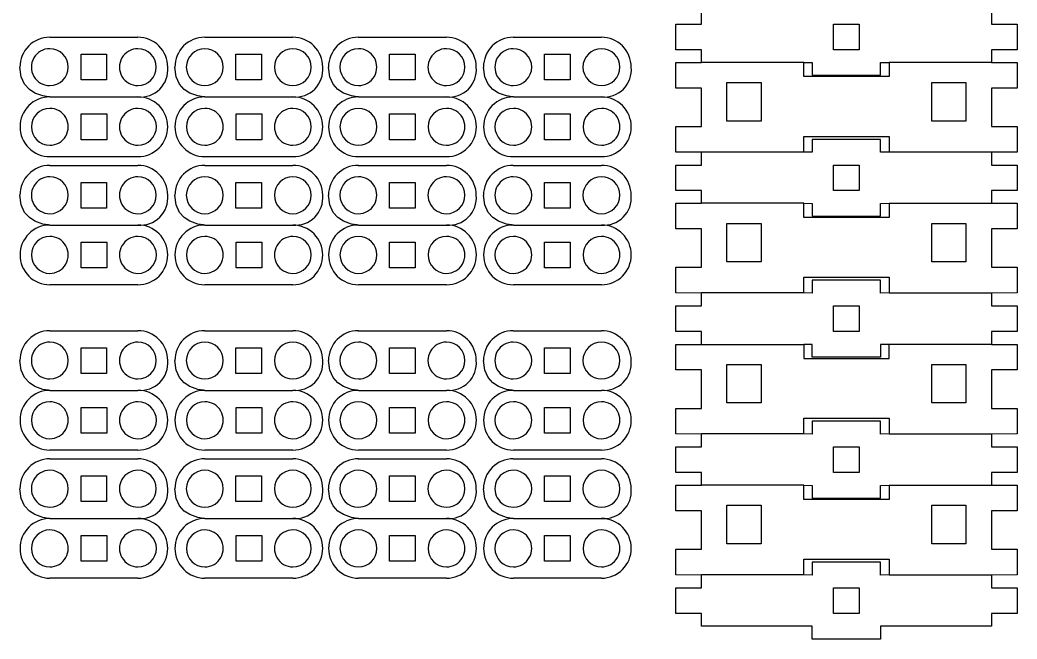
# Model space of a CAD drawing. Header units: millimetres. Extents: x -2305 to 1184, y -190 to 1638.
# Drawn here: x -1850.1 to -1674.9, y -165.6 to -56.9 of the extents above; entities that cross this region are included whole.
import ezdxf

# ---------------------------------------------------------------- set-up
doc = ezdxf.new("R2010")
doc.units = ezdxf.units.MM

msp = doc.modelspace()

# ---------------------------------------------------------------- linework, layer by layer
at = {"color": 7, "linetype": 'Continuous'}
for p, q in [((-1730.41, -57.65), (-1730.41, -55.4)), ((-1679.44, -55.4), (-1679.44, -57.65)), ((-1734.91, -62.15), (-1734.91, -57.65)), ((-1734.91, -57.65), (-1730.41, -57.65)), ((-1707.18, -57.65), (-1702.68, -57.65)), ((-1707.18, -62.15), (-1707.18, -57.65)), ((-1702.68, -57.65), (-1702.68, -62.15)), ((-1679.44, -57.65), (-1674.94, -57.65)), ((-1674.94, -57.65), (-1674.94, -62.15)), ((-1844.89, -59.96), (-1829.41, -59.96)), ((-1817.66, -59.96), (-1802.19, -59.96)), ((-1790.68, -59.96), (-1775.2, -59.96)), ((-1763.45, -59.96), (-1747.97, -59.96)), ((-1839.4, -62.96), (-1834.9, -62.96)), ((-1839.4, -67.46), (-1839.4, -62.96)), ((-1834.9, -62.96), (-1834.9, -67.46)), ((-1812.18, -62.96), (-1807.67, -62.96)), ((-1812.18, -67.46), (-1812.18, -62.96)), ((-1807.67, -62.96), (-1807.67, -67.46)), ((-1785.19, -62.96), (-1780.68, -62.96)), ((-1785.19, -67.46), (-1785.19, -62.96)), ((-1780.68, -62.96), (-1780.68, -67.46)), ((-1757.96, -62.96), (-1753.46, -62.96)), ((-1757.96, -67.46), (-1757.96, -62.96)), ((-1753.46, -62.96), (-1753.46, -67.46)), ((-1730.41, -62.15), (-1734.91, -62.15)), ((-1730.41, -64.39), (-1730.41, -62.15)), ((-1702.68, -62.15), (-1707.18, -62.15)), ((-1674.94, -62.15), (-1679.44, -62.15)), ((-1679.44, -62.15), (-1679.44, -64.39)), ((-1734.91, -68.88), (-1734.91, -64.39)), ((-1734.91, -64.39), (-1730.41, -64.39)), ((-1712.42, -64.39), (-1730.41, -64.39)), ((-1712.42, -66.87), (-1712.42, -64.39)), ((-1712.42, -64.39), (-1710.92, -64.4)), ((-1710.92, -64.4), (-1710.92, -66.65)), ((-1698.93, -64.4), (-1697.43, -64.39)), ((-1698.93, -66.65), (-1698.93, -64.4)), ((-1697.43, -64.39), (-1697.43, -66.87)), ((-1679.44, -64.39), (-1697.43, -64.39)), ((-1679.44, -64.39), (-1674.94, -64.39)), ((-1674.94, -64.39), (-1674.94, -68.88)), ((-1834.9, -67.46), (-1839.4, -67.46)), ((-1807.67, -67.46), (-1812.18, -67.46)), ((-1780.68, -67.46), (-1785.19, -67.46)), ((-1753.46, -67.46), (-1757.96, -67.46)), ((-1725.92, -67.89), (-1719.92, -67.89)), ((-1725.92, -74.68), (-1725.92, -67.89)), ((-1719.92, -67.89), (-1719.92, -74.68)), ((-1697.43, -66.87), (-1712.42, -66.87)), ((-1710.92, -66.65), (-1698.93, -66.65)), ((-1689.93, -67.89), (-1683.93, -67.89)), ((-1689.93, -74.68), (-1689.93, -67.89)), ((-1683.93, -67.89), (-1683.93, -74.68)), ((-1730.41, -68.88), (-1734.91, -68.88)), ((-1730.41, -75.62), (-1730.41, -68.88)), ((-1674.94, -68.88), (-1679.44, -68.88)), ((-1679.44, -68.88), (-1679.44, -75.62)), ((-1844.88, -70.45), (-1829.4, -70.45)), ((-1817.65, -70.45), (-1802.18, -70.45)), ((-1790.66, -70.45), (-1775.19, -70.45)), ((-1763.44, -70.45), (-1747.96, -70.45)), ((-1839.39, -73.44), (-1834.88, -73.44)), ((-1839.39, -77.95), (-1839.39, -73.44)), ((-1834.88, -73.44), (-1834.88, -77.95)), ((-1812.17, -73.44), (-1807.66, -73.44)), ((-1812.17, -77.95), (-1812.17, -73.44)), ((-1807.66, -73.44), (-1807.66, -77.95)), ((-1785.18, -73.44), (-1780.67, -73.44)), ((-1785.18, -77.95), (-1785.18, -73.44)), ((-1780.67, -73.44), (-1780.67, -77.95)), ((-1757.95, -73.44), (-1753.45, -73.44)), ((-1757.95, -77.95), (-1757.95, -73.44)), ((-1753.45, -73.44), (-1753.45, -77.95)), ((-1719.92, -74.68), (-1725.92, -74.68)), ((-1683.93, -74.68), (-1689.93, -74.68)), ((-1734.91, -80.12), (-1734.91, -75.62)), ((-1734.91, -75.62), (-1730.41, -75.62)), ((-1679.44, -75.62), (-1674.94, -75.62)), ((-1674.94, -75.62), (-1674.94, -80.12)), ((-1834.88, -77.95), (-1839.39, -77.95)), ((-1807.66, -77.95), (-1812.17, -77.95)), ((-1780.67, -77.95), (-1785.18, -77.95)), ((-1753.45, -77.95), (-1757.95, -77.95)), ((-1712.42, -80.12), (-1712.42, -77.37)), ((-1712.42, -77.37), (-1697.43, -77.37)), ((-1698.93, -77.9), (-1710.92, -77.9)), ((-1710.92, -77.9), (-1710.92, -80.15)), ((-1698.93, -80.15), (-1698.93, -77.9)), ((-1697.43, -77.37), (-1697.43, -80.12)), ((-1730.41, -80.15), (-1734.91, -80.12)), ((-1712.42, -80.12), (-1730.41, -80.12)), ((-1730.41, -82.4), (-1730.41, -80.15)), ((-1710.92, -80.15), (-1712.42, -80.12)), ((-1697.43, -80.12), (-1698.93, -80.15)), ((-1679.44, -80.15), (-1697.43, -80.15)), ((-1674.94, -80.12), (-1679.44, -80.15)), ((-1679.44, -80.15), (-1679.44, -82.4)), ((-1829.4, -80.94), (-1844.88, -80.94)), ((-1802.17, -80.94), (-1817.65, -80.94)), ((-1775.19, -80.94), (-1790.66, -80.94)), ((-1747.96, -80.94), (-1763.44, -80.94)), ((-1844.89, -82.46), (-1829.41, -82.46)), ((-1817.66, -82.46), (-1802.19, -82.46)), ((-1790.68, -82.46), (-1775.2, -82.46)), ((-1763.45, -82.46), (-1747.97, -82.46)), ((-1734.91, -86.9), (-1734.91, -82.4)), ((-1734.91, -82.4), (-1730.41, -82.4)), ((-1707.18, -82.4), (-1702.68, -82.4)), ((-1707.18, -86.9), (-1707.18, -82.4)), ((-1702.68, -82.4), (-1702.68, -86.9)), ((-1679.44, -82.4), (-1674.94, -82.4)), ((-1674.94, -82.4), (-1674.94, -86.9)), ((-1839.4, -85.46), (-1834.9, -85.46)), ((-1839.4, -89.96), (-1839.4, -85.46)), ((-1834.9, -85.46), (-1834.9, -89.96)), ((-1812.18, -85.46), (-1807.67, -85.46)), ((-1812.18, -89.96), (-1812.18, -85.46)), ((-1807.67, -85.46), (-1807.67, -89.96)), ((-1785.19, -85.46), (-1780.68, -85.46)), ((-1785.19, -89.96), (-1785.19, -85.46)), ((-1780.68, -85.46), (-1780.68, -89.96)), ((-1757.96, -85.46), (-1753.46, -85.46)), ((-1757.96, -89.96), (-1757.96, -85.46)), ((-1753.46, -85.46), (-1753.46, -89.96)), ((-1730.41, -86.9), (-1734.91, -86.9)), ((-1730.41, -89.12), (-1730.41, -86.9)), ((-1702.68, -86.9), (-1707.18, -86.9)), ((-1674.94, -86.9), (-1679.44, -86.9)), ((-1679.44, -86.9), (-1679.44, -89.12)), ((-1734.91, -93.62), (-1734.91, -89.12)), ((-1734.91, -89.12), (-1730.41, -89.12)), ((-1712.42, -89.12), (-1730.41, -89.12)), ((-1712.42, -91.61), (-1712.42, -89.12)), ((-1712.42, -89.12), (-1710.92, -89.15)), ((-1710.92, -89.15), (-1710.92, -91.39)), ((-1698.93, -89.15), (-1697.43, -89.12)), ((-1698.93, -91.39), (-1698.93, -89.15)), ((-1697.43, -89.12), (-1697.43, -91.61)), ((-1697.43, -89.12), (-1679.44, -89.12)), ((-1679.44, -89.12), (-1674.94, -89.12)), ((-1674.94, -89.12), (-1674.94, -93.62)), ((-1834.9, -89.96), (-1839.4, -89.96)), ((-1807.67, -89.96), (-1812.18, -89.96)), ((-1780.68, -89.96), (-1785.19, -89.96)), ((-1753.46, -89.96), (-1757.96, -89.96)), ((-1725.92, -92.64), (-1719.92, -92.64)), ((-1725.92, -99.42), (-1725.92, -92.64)), ((-1719.92, -92.64), (-1719.92, -99.42)), ((-1697.43, -91.61), (-1712.42, -91.61)), ((-1710.92, -91.39), (-1698.93, -91.39)), ((-1689.93, -92.64), (-1683.93, -92.64)), ((-1689.93, -99.42), (-1689.93, -92.64)), ((-1683.93, -92.64), (-1683.93, -99.42)), ((-1844.88, -92.95), (-1829.4, -92.95)), ((-1817.65, -92.95), (-1802.18, -92.95)), ((-1790.66, -92.95), (-1775.19, -92.95)), ((-1763.44, -92.95), (-1747.96, -92.95)), ((-1730.41, -93.62), (-1734.91, -93.62)), ((-1730.41, -100.36), (-1730.41, -93.62)), ((-1674.94, -93.62), (-1679.44, -93.62)), ((-1679.44, -93.62), (-1679.44, -100.36)), ((-1839.39, -95.94), (-1834.88, -95.94)), ((-1839.39, -100.45), (-1839.39, -95.94)), ((-1834.88, -95.94), (-1834.88, -100.45)), ((-1812.17, -95.94), (-1807.66, -95.94)), ((-1812.17, -100.45), (-1812.17, -95.94)), ((-1807.66, -95.94), (-1807.66, -100.45)), ((-1785.18, -95.94), (-1780.67, -95.94)), ((-1785.18, -100.45), (-1785.18, -95.94)), ((-1780.67, -95.94), (-1780.67, -100.45)), ((-1757.95, -95.94), (-1753.45, -95.94)), ((-1757.95, -100.45), (-1757.95, -95.94)), ((-1753.45, -95.94), (-1753.45, -100.45)), ((-1719.92, -99.42), (-1725.92, -99.42)), ((-1683.93, -99.42), (-1689.93, -99.42)), ((-1834.88, -100.45), (-1839.39, -100.45)), ((-1807.66, -100.45), (-1812.17, -100.45)), ((-1780.67, -100.45), (-1785.18, -100.45)), ((-1753.45, -100.45), (-1757.95, -100.45)), ((-1734.91, -104.86), (-1734.91, -100.36)), ((-1734.91, -100.36), (-1730.41, -100.36)), ((-1679.44, -100.36), (-1674.94, -100.36)), ((-1674.94, -100.36), (-1674.94, -104.86)), ((-1712.42, -104.86), (-1712.42, -102.11)), ((-1712.42, -102.11), (-1697.43, -102.11)), ((-1698.93, -102.64), (-1710.92, -102.64)), ((-1710.92, -102.64), (-1710.92, -104.89)), ((-1698.93, -104.89), (-1698.93, -102.64)), ((-1697.43, -102.11), (-1697.43, -104.86)), ((-1829.4, -103.43), (-1844.88, -103.43)), ((-1802.17, -103.43), (-1817.65, -103.43)), ((-1775.19, -103.43), (-1790.66, -103.43)), ((-1747.96, -103.43), (-1763.44, -103.43)), ((-1730.41, -104.89), (-1734.91, -104.86)), ((-1712.42, -104.86), (-1730.41, -104.86)), ((-1730.41, -107.14), (-1730.41, -104.89)), ((-1710.92, -104.89), (-1712.42, -104.86)), ((-1697.43, -104.86), (-1698.93, -104.89)), ((-1679.44, -104.89), (-1697.43, -104.89)), ((-1674.94, -104.86), (-1679.44, -104.89)), ((-1679.44, -104.89), (-1679.44, -107.14)), ((-1734.91, -111.64), (-1734.91, -107.14)), ((-1734.91, -107.14), (-1730.41, -107.14)), ((-1707.18, -107.14), (-1702.68, -107.14)), ((-1707.18, -111.64), (-1707.18, -107.14)), ((-1702.68, -107.14), (-1702.68, -111.64)), ((-1679.44, -107.14), (-1674.94, -107.14)), ((-1674.94, -107.14), (-1674.94, -111.64)), ((-1844.89, -111.49), (-1829.41, -111.49)), ((-1817.66, -111.49), (-1802.19, -111.49)), ((-1790.68, -111.49), (-1775.2, -111.49)), ((-1763.45, -111.49), (-1747.97, -111.49)), ((-1730.41, -111.64), (-1734.91, -111.64)), ((-1730.41, -113.89), (-1730.41, -111.64)), ((-1702.68, -111.64), (-1707.18, -111.64)), ((-1674.94, -111.64), (-1679.44, -111.64)), ((-1679.44, -111.64), (-1679.44, -113.89)), ((-1839.4, -114.49), (-1834.9, -114.49)), ((-1839.4, -118.99), (-1839.4, -114.49)), ((-1834.9, -114.49), (-1834.9, -118.99)), ((-1812.18, -114.49), (-1807.67, -114.49)), ((-1812.18, -118.99), (-1812.18, -114.49)), ((-1807.67, -114.49), (-1807.67, -118.99)), ((-1785.19, -114.49), (-1780.68, -114.49)), ((-1785.19, -118.99), (-1785.19, -114.49)), ((-1780.68, -114.49), (-1780.68, -118.99)), ((-1757.96, -114.49), (-1753.46, -114.49)), ((-1757.96, -118.99), (-1757.96, -114.49)), ((-1753.46, -114.49), (-1753.46, -118.99)), ((-1734.91, -118.39), (-1734.91, -113.89)), ((-1734.91, -113.89), (-1730.41, -113.89)), ((-1730.41, -113.89), (-1712.42, -113.89)), ((-1710.92, -113.89), (-1712.42, -113.89)), ((-1712.42, -113.89), (-1712.42, -116.38)), ((-1710.92, -116.14), (-1710.92, -113.89)), ((-1698.93, -113.89), (-1698.93, -116.14)), ((-1697.43, -113.89), (-1698.93, -113.89)), ((-1697.43, -116.38), (-1697.43, -113.89)), ((-1679.44, -113.89), (-1697.43, -113.89)), ((-1679.44, -113.89), (-1674.94, -113.89)), ((-1674.94, -113.89), (-1674.94, -118.39)), ((-1712.42, -116.38), (-1697.43, -116.38)), ((-1698.93, -116.14), (-1710.92, -116.14)), ((-1834.9, -118.99), (-1839.4, -118.99)), ((-1807.67, -118.99), (-1812.18, -118.99)), ((-1780.68, -118.99), (-1785.19, -118.99)), ((-1753.46, -118.99), (-1757.96, -118.99)), ((-1730.41, -118.39), (-1734.91, -118.39)), ((-1730.41, -125.13), (-1730.41, -118.39)), ((-1725.92, -117.4), (-1719.92, -117.4)), ((-1725.92, -124.18), (-1725.92, -117.4)), ((-1719.92, -117.4), (-1719.92, -124.18)), ((-1689.93, -117.4), (-1683.93, -117.4)), ((-1689.93, -124.18), (-1689.93, -117.4)), ((-1683.93, -117.4), (-1683.93, -124.18)), ((-1674.94, -118.39), (-1679.44, -118.39)), ((-1679.44, -118.39), (-1679.44, -125.13)), ((-1844.88, -121.97), (-1829.4, -121.97)), ((-1817.65, -121.97), (-1802.18, -121.97)), ((-1790.66, -121.97), (-1775.19, -121.97)), ((-1763.44, -121.97), (-1747.96, -121.97)), ((-1719.92, -124.18), (-1725.92, -124.18)), ((-1683.93, -124.18), (-1689.93, -124.18)), ((-1839.39, -124.97), (-1834.88, -124.97)), ((-1839.39, -129.47), (-1839.39, -124.97)), ((-1834.88, -124.97), (-1834.88, -129.47)), ((-1812.17, -124.97), (-1807.66, -124.97)), ((-1812.17, -129.47), (-1812.17, -124.97)), ((-1807.66, -124.97), (-1807.66, -129.47)), ((-1785.18, -124.97), (-1780.67, -124.97)), ((-1785.18, -129.47), (-1785.18, -124.97)), ((-1780.67, -124.97), (-1780.67, -129.47)), ((-1757.95, -124.97), (-1753.45, -124.97)), ((-1757.95, -129.47), (-1757.95, -124.97)), ((-1753.45, -124.97), (-1753.45, -129.47)), ((-1734.91, -129.62), (-1734.91, -125.13)), ((-1734.91, -125.13), (-1730.41, -125.13)), ((-1679.44, -125.13), (-1674.94, -125.13)), ((-1674.94, -125.13), (-1674.94, -129.62)), ((-1712.42, -129.62), (-1712.42, -126.87)), ((-1712.42, -126.87), (-1697.43, -126.87)), ((-1698.93, -127.4), (-1710.92, -127.4)), ((-1710.92, -127.4), (-1710.92, -129.65)), ((-1698.93, -129.65), (-1698.93, -127.4)), ((-1697.43, -126.87), (-1697.43, -129.62)), ((-1834.88, -129.47), (-1839.39, -129.47)), ((-1807.66, -129.47), (-1812.17, -129.47)), ((-1780.67, -129.47), (-1785.18, -129.47)), ((-1753.45, -129.47), (-1757.95, -129.47)), ((-1730.41, -129.65), (-1734.91, -129.62)), ((-1712.42, -129.62), (-1730.41, -129.62)), ((-1710.92, -129.65), (-1712.42, -129.62)), ((-1697.43, -129.62), (-1698.93, -129.65)), ((-1674.94, -129.62), (-1679.44, -129.65)), ((-1730.41, -131.9), (-1730.41, -129.65)), ((-1679.44, -129.65), (-1697.43, -129.65)), ((-1679.44, -129.65), (-1679.44, -131.9)), ((-1829.4, -132.46), (-1844.88, -132.46)), ((-1802.17, -132.46), (-1817.65, -132.46)), ((-1775.19, -132.46), (-1790.66, -132.46)), ((-1747.96, -132.46), (-1763.44, -132.46)), ((-1734.91, -136.4), (-1734.91, -131.9)), ((-1734.91, -131.9), (-1730.41, -131.9)), ((-1707.18, -131.9), (-1702.68, -131.9)), ((-1707.18, -136.4), (-1707.18, -131.9)), ((-1702.68, -131.9), (-1702.68, -136.4)), ((-1679.44, -131.9), (-1674.94, -131.9)), ((-1674.94, -131.9), (-1674.94, -136.4)), ((-1844.89, -133.99), (-1829.41, -133.99)), ((-1817.66, -133.99), (-1802.19, -133.99)), ((-1790.68, -133.99), (-1775.2, -133.99)), ((-1763.45, -133.99), (-1747.97, -133.99)), ((-1730.41, -136.4), (-1734.91, -136.4)), ((-1730.41, -138.63), (-1730.41, -136.4)), ((-1702.68, -136.4), (-1707.18, -136.4)), ((-1674.94, -136.4), (-1679.44, -136.4)), ((-1679.44, -136.4), (-1679.44, -138.63)), ((-1839.4, -136.99), (-1834.9, -136.99)), ((-1839.4, -141.49), (-1839.4, -136.99)), ((-1834.9, -136.99), (-1834.9, -141.49)), ((-1812.18, -136.99), (-1807.67, -136.99)), ((-1812.18, -141.49), (-1812.18, -136.99)), ((-1807.67, -136.99), (-1807.67, -141.49)), ((-1785.19, -136.99), (-1780.68, -136.99)), ((-1785.19, -141.49), (-1785.19, -136.99)), ((-1780.68, -136.99), (-1780.68, -141.49)), ((-1757.96, -136.99), (-1753.46, -136.99)), ((-1757.96, -141.49), (-1757.96, -136.99)), ((-1753.46, -136.99), (-1753.46, -141.49)), ((-1734.91, -143.13), (-1734.91, -138.63)), ((-1734.91, -138.63), (-1730.41, -138.63)), ((-1712.42, -138.63), (-1730.41, -138.63)), ((-1712.42, -141.12), (-1712.42, -138.63)), ((-1712.42, -138.63), (-1710.92, -138.65)), ((-1710.92, -138.65), (-1710.92, -140.9)), ((-1698.93, -138.65), (-1697.43, -138.63)), ((-1698.93, -140.9), (-1698.93, -138.65)), ((-1697.43, -138.63), (-1697.43, -141.12)), ((-1697.43, -138.63), (-1679.44, -138.63)), ((-1679.44, -138.63), (-1674.94, -138.63)), ((-1674.94, -138.63), (-1674.94, -143.13)), ((-1834.9, -141.49), (-1839.4, -141.49)), ((-1807.67, -141.49), (-1812.18, -141.49)), ((-1780.68, -141.49), (-1785.19, -141.49)), ((-1753.46, -141.49), (-1757.96, -141.49)), ((-1697.43, -141.12), (-1712.42, -141.12)), ((-1710.92, -140.9), (-1698.93, -140.9)), ((-1730.41, -143.13), (-1734.91, -143.13)), ((-1730.41, -149.87), (-1730.41, -143.13)), ((-1725.92, -142.14), (-1719.92, -142.14)), ((-1725.92, -148.92), (-1725.92, -142.14)), ((-1719.92, -142.14), (-1719.92, -148.92)), ((-1689.93, -142.14), (-1683.93, -142.14)), ((-1689.93, -148.92), (-1689.93, -142.14)), ((-1683.93, -142.14), (-1683.93, -148.92)), ((-1674.94, -143.13), (-1679.44, -143.13)), ((-1679.44, -143.13), (-1679.44, -149.87)), ((-1844.88, -144.47), (-1829.4, -144.47)), ((-1817.65, -144.47), (-1802.18, -144.47)), ((-1790.66, -144.47), (-1775.19, -144.47)), ((-1763.44, -144.47), (-1747.96, -144.47)), ((-1839.39, -147.47), (-1834.88, -147.47)), ((-1839.39, -151.98), (-1839.39, -147.47)), ((-1834.88, -147.47), (-1834.88, -151.98)), ((-1812.17, -147.47), (-1807.66, -147.47)), ((-1812.17, -151.98), (-1812.17, -147.47)), ((-1807.66, -147.47), (-1807.66, -151.98)), ((-1785.18, -147.47), (-1780.67, -147.47)), ((-1785.18, -151.98), (-1785.18, -147.47)), ((-1780.67, -147.47), (-1780.67, -151.98)), ((-1757.95, -147.47), (-1753.45, -147.47)), ((-1757.95, -151.98), (-1757.95, -147.47)), ((-1753.45, -147.47), (-1753.45, -151.98)), ((-1734.91, -154.37), (-1734.91, -149.87)), ((-1734.91, -149.87), (-1730.41, -149.87)), ((-1719.92, -148.92), (-1725.92, -148.92)), ((-1683.93, -148.92), (-1689.93, -148.92)), ((-1679.44, -149.87), (-1674.94, -149.87)), ((-1674.94, -149.87), (-1674.94, -154.37)), ((-1834.88, -151.98), (-1839.39, -151.98)), ((-1807.66, -151.98), (-1812.17, -151.98)), ((-1780.67, -151.98), (-1785.18, -151.98)), ((-1753.45, -151.98), (-1757.95, -151.98)), ((-1712.42, -154.37), (-1712.42, -151.62)), ((-1712.42, -151.62), (-1697.43, -151.62)), ((-1698.93, -152.15), (-1710.92, -152.15)), ((-1710.92, -152.15), (-1710.92, -154.4)), ((-1698.93, -154.4), (-1698.93, -152.15)), ((-1697.43, -151.62), (-1697.43, -154.37)), ((-1829.4, -154.96), (-1844.88, -154.96)), ((-1802.17, -154.96), (-1817.65, -154.96)), ((-1775.19, -154.96), (-1790.66, -154.96)), ((-1747.96, -154.96), (-1763.44, -154.96)), ((-1730.41, -154.4), (-1734.91, -154.37)), ((-1712.42, -154.37), (-1730.41, -154.37)), ((-1730.41, -156.65), (-1730.41, -154.4)), ((-1710.92, -154.4), (-1712.42, -154.37)), ((-1697.43, -154.37), (-1698.93, -154.4)), ((-1679.44, -154.4), (-1697.43, -154.4)), ((-1674.94, -154.37), (-1679.44, -154.4)), ((-1679.44, -154.4), (-1679.44, -156.65)), ((-1734.91, -161.14), (-1734.91, -156.65)), ((-1734.91, -156.65), (-1730.41, -156.65)), ((-1707.18, -156.65), (-1702.68, -156.65)), ((-1707.18, -161.14), (-1707.18, -156.65)), ((-1702.68, -156.65), (-1702.68, -161.14)), ((-1679.44, -156.65), (-1674.94, -156.65)), ((-1674.94, -156.65), (-1674.94, -161.14)), ((-1730.41, -161.14), (-1734.91, -161.14)), ((-1730.41, -163.39), (-1730.41, -161.14)), ((-1702.68, -161.14), (-1707.18, -161.14)), ((-1674.94, -161.14), (-1679.44, -161.14)), ((-1679.44, -161.14), (-1679.44, -163.39)), ((-1710.92, -163.39), (-1730.41, -163.39)), ((-1710.92, -165.64), (-1710.92, -163.39)), ((-1679.44, -163.39), (-1698.93, -163.39)), ((-1698.93, -163.39), (-1698.93, -165.64)), ((-1698.93, -165.64), (-1710.92, -165.64))]:
    msp.add_line(p, q, dxfattribs=at)
at = {"color": 7, "linetype": 'Continuous', "flags": 128}
for points in [[(-1844.88, -70.44), (-1844.88, -70.44), (-1844.88, -70.44), (-1844.88, -70.44), (-1844.88, -70.44), (-1844.89, -70.44), (-1845.1, -70.43), (-1846.09, -70.27), (-1847.5, -69.76), (-1848.47, -69.14), (-1849.31, -68.21), (-1849.91, -66.92), (-1850.13, -65.21)], [(-1817.65, -70.44), (-1817.65, -70.44), (-1817.65, -70.44), (-1817.65, -70.44), (-1817.65, -70.44), (-1817.67, -70.44), (-1817.88, -70.43), (-1818.87, -70.27), (-1820.28, -69.76), (-1821.25, -69.14), (-1822.09, -68.21), (-1822.68, -66.92), (-1822.91, -65.21)], [(-1790.66, -70.44), (-1790.66, -70.44), (-1790.66, -70.44), (-1790.66, -70.44), (-1790.66, -70.44), (-1790.66, -70.44), (-1790.68, -70.44), (-1790.89, -70.43), (-1791.88, -70.27), (-1793.29, -69.76), (-1794.26, -69.14), (-1795.1, -68.21), (-1795.7, -66.92), (-1795.92, -65.21)], [(-1763.44, -70.44), (-1763.44, -70.44), (-1763.44, -70.44), (-1763.44, -70.44), (-1763.44, -70.44), (-1763.44, -70.44), (-1763.45, -70.44), (-1763.66, -70.43), (-1764.66, -70.27), (-1766.07, -69.76), (-1767.03, -69.14), (-1767.87, -68.21), (-1768.47, -66.92), (-1768.7, -65.21)], [(-1844.88, -92.94), (-1844.88, -92.94), (-1844.88, -92.94), (-1844.88, -92.94), (-1844.88, -92.94), (-1844.88, -92.94), (-1844.89, -92.94), (-1845.1, -92.93), (-1846.09, -92.77), (-1847.5, -92.27), (-1848.47, -91.64), (-1849.31, -90.71), (-1849.91, -89.42), (-1850.13, -87.71)], [(-1817.65, -92.94), (-1817.65, -92.94), (-1817.65, -92.94), (-1817.65, -92.94), (-1817.65, -92.94), (-1817.67, -92.94), (-1817.88, -92.93), (-1818.87, -92.77), (-1820.28, -92.27), (-1821.25, -91.64), (-1822.09, -90.71), (-1822.68, -89.42), (-1822.91, -87.71)], [(-1790.66, -92.94), (-1790.66, -92.94), (-1790.66, -92.94), (-1790.66, -92.94), (-1790.66, -92.94), (-1790.66, -92.94), (-1790.68, -92.94), (-1790.89, -92.93), (-1791.88, -92.77), (-1793.29, -92.27), (-1794.26, -91.64), (-1795.1, -90.71), (-1795.7, -89.42), (-1795.92, -87.71)], [(-1763.44, -92.94), (-1763.44, -92.94), (-1763.44, -92.94), (-1763.44, -92.94), (-1763.44, -92.94), (-1763.44, -92.94), (-1763.45, -92.94), (-1763.66, -92.93), (-1764.66, -92.77), (-1766.07, -92.27), (-1767.03, -91.64), (-1767.87, -90.71), (-1768.47, -89.42), (-1768.7, -87.71)], [(-1844.88, -121.97), (-1844.88, -121.97), (-1844.88, -121.97), (-1844.88, -121.97), (-1844.88, -121.97), (-1844.88, -121.97), (-1844.89, -121.97), (-1845.1, -121.96), (-1846.09, -121.8), (-1847.5, -121.29), (-1848.47, -120.66), (-1849.31, -119.73), (-1849.91, -118.44), (-1850.13, -116.73)], [(-1817.65, -121.97), (-1817.65, -121.97), (-1817.65, -121.97), (-1817.65, -121.97), (-1817.65, -121.97), (-1817.67, -121.97), (-1817.88, -121.96), (-1818.87, -121.8), (-1820.28, -121.29), (-1821.25, -120.66), (-1822.09, -119.73), (-1822.68, -118.44), (-1822.91, -116.73)], [(-1790.66, -121.97), (-1790.66, -121.97), (-1790.66, -121.97), (-1790.66, -121.97), (-1790.66, -121.97), (-1790.66, -121.97), (-1790.68, -121.97), (-1790.89, -121.96), (-1791.88, -121.8), (-1793.29, -121.29), (-1794.26, -120.66), (-1795.1, -119.73), (-1795.7, -118.44), (-1795.92, -116.73)], [(-1763.44, -121.97), (-1763.44, -121.97), (-1763.44, -121.97), (-1763.44, -121.97), (-1763.44, -121.97), (-1763.44, -121.97), (-1763.45, -121.97), (-1763.66, -121.96), (-1764.66, -121.8), (-1766.07, -121.29), (-1767.03, -120.66), (-1767.87, -119.73), (-1768.47, -118.44), (-1768.7, -116.73)], [(-1844.88, -144.47), (-1844.88, -144.47), (-1844.88, -144.47), (-1844.88, -144.47), (-1844.88, -144.47), (-1844.88, -144.47), (-1844.89, -144.47), (-1845.1, -144.46), (-1846.09, -144.3), (-1847.5, -143.79), (-1848.47, -143.16), (-1849.31, -142.23), (-1849.91, -140.94), (-1850.13, -139.24)], [(-1817.65, -144.47), (-1817.65, -144.47), (-1817.65, -144.47), (-1817.65, -144.47), (-1817.65, -144.47), (-1817.67, -144.47), (-1817.88, -144.46), (-1818.87, -144.3), (-1820.28, -143.79), (-1821.25, -143.16), (-1822.09, -142.23), (-1822.68, -140.94), (-1822.91, -139.24)], [(-1790.66, -144.47), (-1790.66, -144.47), (-1790.66, -144.47), (-1790.66, -144.47), (-1790.66, -144.47), (-1790.66, -144.47), (-1790.68, -144.47), (-1790.89, -144.46), (-1791.88, -144.3), (-1793.29, -143.79), (-1794.26, -143.16), (-1795.1, -142.23), (-1795.7, -140.94), (-1795.92, -139.24)], [(-1763.44, -144.47), (-1763.44, -144.47), (-1763.44, -144.47), (-1763.44, -144.47), (-1763.44, -144.47), (-1763.44, -144.47), (-1763.44, -144.47), (-1763.45, -144.47), (-1763.66, -144.46), (-1764.66, -144.3), (-1766.07, -143.79), (-1767.03, -143.16), (-1767.87, -142.23), (-1768.47, -140.94), (-1768.7, -139.24)]]:
    msp.add_lwpolyline(points, dxfattribs=at)
at = {"color": 7, "linetype": 'Continuous'}
for centre, radius, start, end in [((-1844.89, -65.2), 5.24, 89.9479, 180.0466), ((-1829.41, -65.2), 5.24, 359.9549, 90.0447), ((-1817.67, -65.2), 5.24, 89.9548, 180.0452), ((-1802.18, -65.2), 5.24, 359.9692, 90.0533), ((-1790.68, -65.2), 5.24, 89.9573, 180.0429), ((-1775.2, -65.2), 5.24, 359.9549, 90.0451), ((-1763.45, -65.2), 5.24, 89.9521, 180.048), ((-1747.97, -65.2), 5.24, 359.9549, 90.0452), ((-1844.89, -65.21), 3.24, 89.9994, 270.0009), ((-1844.89, -65.21), 3.24, 270.0017, 89.9979), ((-1829.41, -65.21), 3.24, 89.9994, 270.0013), ((-1829.41, -65.21), 3.24, 270.0017, 89.9975), ((-1817.66, -65.21), 3.24, 90.0017, 269.9984), ((-1817.66, -65.21), 3.24, 270.0017, 89.9982), ((-1802.19, -65.21), 3.24, 90.0017, 269.9986), ((-1802.19, -65.21), 3.24, 270.0017, 89.9979), ((-1790.67, -65.21), 3.24, 90.0078, 269.9927), ((-1790.67, -65.21), 3.24, 269.9934, 90.0062), ((-1775.2, -65.21), 3.24, 89.9994, 270.0006), ((-1775.2, -65.21), 3.24, 270.0017, 89.9982), ((-1763.45, -65.21), 3.24, 89.9994, 270.0006), ((-1763.45, -65.21), 3.24, 270.0017, 89.9982), ((-1747.97, -65.21), 3.24, 90.0017, 269.9982), ((-1747.97, -65.21), 3.24, 270.0017, 89.9984), ((-1828.97, -65.64), 4.83, 264.9078, 5.103), ((-1801.75, -65.64), 4.83, 264.9101, 5.1068), ((-1774.76, -65.64), 4.83, 264.9102, 5.1067), ((-1747.53, -65.64), 4.83, 264.9072, 5.1041), ((-1844.88, -75.68), 5.24, 89.9514, 180.0492), ((-1829.4, -75.68), 5.24, 359.9521, 90.0478), ((-1817.66, -75.68), 5.24, 89.9518, 180.0484), ((-1802.17, -75.69), 5.24, 359.9691, 90.0534), ((-1790.67, -75.68), 5.24, 89.9521, 180.048), ((-1775.18, -75.68), 5.24, 359.9495, 90.0504), ((-1763.44, -75.68), 5.24, 89.9481, 180.0463), ((-1747.96, -75.68), 5.24, 359.9521, 90.0479), ((-1844.88, -75.69), 3.24, 90.0017, 269.9986), ((-1844.88, -75.69), 3.24, 269.9994, 90.0002), ((-1829.4, -75.69), 3.24, 89.9934, 270.0074), ((-1829.4, -75.69), 3.24, 270.0078, 89.9915), ((-1817.65, -75.69), 3.24, 90.0078, 269.9927), ((-1817.65, -75.69), 3.24, 269.9934, 90.0062), ((-1802.18, -75.69), 3.24, 89.9994, 270.0009), ((-1802.18, -75.69), 3.24, 270.0017, 89.9979), ((-1790.66, -75.69), 3.24, 90.0017, 269.9986), ((-1790.66, -75.69), 3.24, 270.0017, 89.998), ((-1775.19, -75.69), 3.24, 90.0017, 269.9985), ((-1775.19, -75.69), 3.24, 269.9994, 90.0003), ((-1763.44, -75.69), 3.24, 90.0017, 269.9983), ((-1763.44, -75.69), 3.24, 269.9994, 90.0005), ((-1747.96, -75.69), 3.24, 90.0078, 269.9922), ((-1747.96, -75.69), 3.24, 269.9934, 90.0067), ((-1844.88, -75.69), 5.24, 179.9521, 270.0479), ((-1829.4, -75.69), 5.24, 269.9523, 0.0477), ((-1817.66, -75.69), 5.24, 179.9521, 270.0482), ((-1802.17, -75.69), 5.24, 269.9335, 0.0439), ((-1790.67, -75.69), 5.24, 179.9495, 270.0506), ((-1775.18, -75.69), 5.24, 269.9495, 0.0505), ((-1763.44, -75.69), 5.24, 179.9564, 270.0493), ((-1747.96, -75.69), 5.24, 269.9549, 0.0452), ((-1844.89, -87.7), 5.24, 89.9453, 180.0493), ((-1829.41, -87.7), 5.24, 359.9521, 90.0474), ((-1817.67, -87.7), 5.24, 89.9522, 180.0479), ((-1802.18, -87.7), 5.24, 359.9664, 90.0561), ((-1790.68, -87.7), 5.24, 89.9546, 180.0456), ((-1775.2, -87.7), 5.24, 359.9521, 90.0478), ((-1763.45, -87.7), 5.24, 89.9494, 180.0507), ((-1747.97, -87.7), 5.24, 359.9521, 90.0479), ((-1844.89, -87.71), 3.24, 89.9994, 270.0009), ((-1844.89, -87.71), 3.24, 270.0017, 89.9979), ((-1829.41, -87.71), 3.24, 89.9994, 270.0013), ((-1829.41, -87.71), 3.24, 270.0017, 89.9975), ((-1817.66, -87.71), 3.24, 90.0017, 269.9984), ((-1817.66, -87.71), 3.24, 270.0017, 89.9982), ((-1802.19, -87.71), 3.24, 90.0017, 269.9986), ((-1802.19, -87.71), 3.24, 270.0017, 89.9979), ((-1790.67, -87.71), 3.24, 90.0078, 269.9927), ((-1790.67, -87.71), 3.24, 269.9934, 90.0062), ((-1775.2, -87.71), 3.24, 89.9994, 270.0006), ((-1775.2, -87.71), 3.24, 270.0017, 89.9982), ((-1763.45, -87.71), 3.24, 89.9994, 270.0006), ((-1763.45, -87.71), 3.24, 270.0017, 89.9982), ((-1747.97, -87.71), 3.24, 90.0017, 269.9982), ((-1747.97, -87.71), 3.24, 270.0017, 89.9984), ((-1828.97, -88.14), 4.82, 264.8831, 5.1107), ((-1801.74, -88.14), 4.82, 264.8854, 5.1146), ((-1774.76, -88.14), 4.82, 264.8855, 5.1144), ((-1747.53, -88.14), 4.82, 264.8826, 5.1118), ((-1844.88, -98.18), 5.24, 89.9567, 180.0439), ((-1829.4, -98.18), 5.24, 359.9549, 90.0451), ((-1817.66, -98.18), 5.24, 89.9572, 180.0431), ((-1802.17, -98.19), 5.24, 359.9718, 90.0506), ((-1790.67, -98.18), 5.24, 89.9574, 180.0426), ((-1775.18, -98.18), 5.24, 359.9522, 90.0476), ((-1763.44, -98.18), 5.24, 89.9534, 180.041), ((-1747.96, -98.18), 5.24, 359.9549, 90.0451), ((-1844.88, -98.19), 3.24, 90.0006, 269.9998), ((-1844.88, -98.19), 3.24, 269.9983, 90.0013), ((-1829.4, -98.19), 3.24, 89.9922, 270.0085), ((-1829.4, -98.19), 3.24, 270.0067, 89.9926), ((-1817.65, -98.19), 3.24, 90.0067, 269.9938), ((-1817.65, -98.19), 3.24, 269.9922, 90.0073), ((-1802.18, -98.19), 3.24, 89.9983, 270.002), ((-1802.18, -98.19), 3.24, 270.0006, 89.9991), ((-1790.66, -98.19), 3.24, 90.0006, 269.9997), ((-1790.66, -98.19), 3.24, 270.0006, 89.9991), ((-1775.19, -98.19), 3.24, 90.0006, 269.9997), ((-1775.19, -98.19), 3.24, 269.9983, 90.0015), ((-1763.44, -98.19), 3.24, 90.0006, 269.9994), ((-1763.44, -98.19), 3.24, 269.9983, 90.0017), ((-1747.96, -98.19), 3.24, 90.0067, 269.9933), ((-1747.96, -98.19), 3.24, 269.9922, 90.0078), ((-1844.88, -98.19), 5.24, 179.9494, 270.0506), ((-1829.4, -98.19), 5.24, 269.9523, 0.0477), ((-1817.66, -98.19), 5.24, 179.9494, 270.0509), ((-1802.17, -98.19), 5.24, 269.9335, 0.0439), ((-1790.67, -98.19), 5.24, 179.9467, 270.0534), ((-1775.18, -98.19), 5.24, 269.9495, 0.0505), ((-1763.44, -98.19), 5.24, 179.9536, 270.052), ((-1747.96, -98.19), 5.24, 269.9549, 0.0452), ((-1844.89, -116.73), 5.24, 89.9453, 180.0493), ((-1829.41, -116.73), 5.24, 359.9521, 90.0474), ((-1817.67, -116.73), 5.24, 89.9522, 180.0479), ((-1802.18, -116.73), 5.24, 359.9664, 90.0561), ((-1790.68, -116.73), 5.24, 89.9546, 180.0456), ((-1775.2, -116.73), 5.24, 359.9521, 90.0478), ((-1763.45, -116.73), 5.24, 89.9494, 180.0507), ((-1747.97, -116.73), 5.24, 359.9521, 90.0479), ((-1844.89, -116.73), 3.24, 89.9994, 270.0009), ((-1844.89, -116.73), 3.24, 270.0017, 89.9979), ((-1829.41, -116.73), 3.24, 89.9994, 270.0013), ((-1829.41, -116.73), 3.24, 270.0017, 89.9975), ((-1817.66, -116.73), 3.24, 90.0017, 269.9984), ((-1817.66, -116.73), 3.24, 270.0017, 89.9982), ((-1802.19, -116.73), 3.24, 90.0017, 269.9986), ((-1802.19, -116.73), 3.24, 270.0017, 89.9979), ((-1790.67, -116.73), 3.24, 90.0078, 269.9927), ((-1790.67, -116.73), 3.24, 269.9934, 90.0062), ((-1775.2, -116.73), 3.24, 89.9994, 270.0006), ((-1775.2, -116.73), 3.24, 270.0017, 89.9982), ((-1763.45, -116.73), 3.24, 89.9994, 270.0006), ((-1763.45, -116.73), 3.24, 270.0017, 89.9982), ((-1747.97, -116.73), 3.24, 90.0017, 269.9982), ((-1747.97, -116.73), 3.24, 270.0017, 89.9984), ((-1828.97, -117.16), 4.82, 264.8831, 5.1107), ((-1801.74, -117.16), 4.82, 264.8854, 5.1146), ((-1774.76, -117.16), 4.82, 264.8855, 5.1144), ((-1747.53, -117.16), 4.82, 264.8826, 5.1118), ((-1844.88, -127.21), 5.24, 89.9514, 180.0492), ((-1829.4, -127.21), 5.24, 359.9549, 90.0451), ((-1817.66, -127.21), 5.24, 89.9518, 180.0484), ((-1802.17, -127.21), 5.24, 359.9718, 90.0506), ((-1790.67, -127.21), 5.24, 89.9521, 180.048), ((-1775.18, -127.21), 5.24, 359.9522, 90.0476), ((-1763.44, -127.21), 5.24, 89.9481, 180.0463), ((-1747.96, -127.21), 5.24, 359.9549, 90.0451), ((-1844.88, -127.22), 3.24, 90.0006, 269.9998), ((-1844.88, -127.22), 3.24, 269.9983, 90.0013), ((-1829.4, -127.22), 3.24, 89.9922, 270.0085), ((-1829.4, -127.22), 3.24, 270.0067, 89.9926), ((-1817.65, -127.22), 3.24, 90.0067, 269.9938), ((-1817.65, -127.22), 3.24, 269.9922, 90.0073), ((-1802.18, -127.22), 3.24, 89.9983, 270.002), ((-1802.18, -127.22), 3.24, 270.0006, 89.9991), ((-1790.66, -127.22), 3.24, 90.0006, 269.9997), ((-1790.66, -127.22), 3.24, 270.0006, 89.9991), ((-1775.19, -127.22), 3.24, 90.0006, 269.9997), ((-1775.19, -127.22), 3.24, 269.9983, 90.0015), ((-1763.44, -127.22), 3.24, 90.0006, 269.9994), ((-1763.44, -127.22), 3.24, 269.9983, 90.0017), ((-1747.96, -127.22), 3.24, 90.0067, 269.9933), ((-1747.96, -127.22), 3.24, 269.9922, 90.0078), ((-1844.88, -127.22), 5.24, 179.9494, 270.0506), ((-1829.4, -127.22), 5.24, 269.9523, 0.0477), ((-1817.66, -127.22), 5.24, 179.9494, 270.0509), ((-1802.17, -127.22), 5.24, 269.9335, 0.0439), ((-1790.67, -127.22), 5.24, 179.9467, 270.0534), ((-1775.18, -127.22), 5.24, 269.9495, 0.0505), ((-1763.44, -127.22), 5.24, 179.9536, 270.052), ((-1747.96, -127.22), 5.24, 269.9549, 0.0452), ((-1844.89, -139.23), 5.24, 89.9453, 180.0493), ((-1829.41, -139.23), 5.24, 359.9521, 90.0474), ((-1817.67, -139.23), 5.24, 89.9522, 180.0479), ((-1802.18, -139.23), 5.24, 359.9664, 90.0561), ((-1790.68, -139.23), 5.24, 89.9546, 180.0456), ((-1775.2, -139.23), 5.24, 359.9521, 90.0478), ((-1763.45, -139.23), 5.24, 89.9494, 180.0507), ((-1747.97, -139.23), 5.24, 359.9521, 90.0479), ((-1844.89, -139.24), 3.24, 89.9994, 270.0009), ((-1844.89, -139.24), 3.24, 270.0017, 89.9979), ((-1829.41, -139.24), 3.24, 89.9994, 270.0013), ((-1829.41, -139.24), 3.24, 270.0017, 89.9975), ((-1817.66, -139.24), 3.24, 90.0017, 269.9984), ((-1817.66, -139.24), 3.24, 270.0017, 89.9982), ((-1802.19, -139.24), 3.24, 90.0017, 269.9986), ((-1802.19, -139.24), 3.24, 270.0017, 89.9979), ((-1790.67, -139.24), 3.24, 90.0078, 269.9927), ((-1790.67, -139.24), 3.24, 269.9934, 90.0062), ((-1775.2, -139.24), 3.24, 89.9994, 270.0006), ((-1775.2, -139.24), 3.24, 270.0017, 89.9982), ((-1763.45, -139.24), 3.24, 89.9994, 270.0006), ((-1763.45, -139.24), 3.24, 270.0017, 89.9982), ((-1747.97, -139.24), 3.24, 90.0017, 269.9982), ((-1747.97, -139.24), 3.24, 270.0017, 89.9984), ((-1828.97, -139.67), 4.82, 264.8831, 5.1107), ((-1801.74, -139.67), 4.82, 264.8854, 5.1146), ((-1774.76, -139.67), 4.82, 264.8855, 5.1144), ((-1747.53, -139.67), 4.82, 264.8826, 5.1118), ((-1844.88, -149.71), 5.24, 89.9487, 180.0519), ((-1829.4, -149.71), 5.24, 359.9521, 90.0478), ((-1817.66, -149.71), 5.24, 89.9491, 180.0511), ((-1802.17, -149.71), 5.24, 359.9691, 90.0534), ((-1790.67, -149.71), 5.24, 89.9494, 180.0506), ((-1775.18, -149.71), 5.24, 359.9495, 90.0504), ((-1763.44, -149.71), 5.24, 89.9454, 180.049), ((-1747.96, -149.71), 5.24, 359.9521, 90.0479), ((-1844.88, -149.72), 3.24, 90.0006, 269.9998), ((-1844.88, -149.72), 3.24, 269.9983, 90.0013), ((-1829.4, -149.72), 3.24, 89.9922, 270.0085), ((-1829.4, -149.72), 3.24, 270.0067, 89.9926), ((-1817.65, -149.72), 3.24, 90.0067, 269.9938), ((-1817.65, -149.72), 3.24, 269.9922, 90.0073), ((-1802.18, -149.72), 3.24, 89.9983, 270.002), ((-1802.18, -149.72), 3.24, 270.0006, 89.9991), ((-1790.66, -149.72), 3.24, 90.0006, 269.9997), ((-1790.66, -149.72), 3.24, 270.0006, 89.9991), ((-1775.19, -149.72), 3.24, 90.0006, 269.9997), ((-1775.19, -149.72), 3.24, 269.9983, 90.0015), ((-1763.44, -149.72), 3.24, 90.0006, 269.9994), ((-1763.44, -149.72), 3.24, 269.9983, 90.0017), ((-1747.96, -149.72), 3.24, 90.0067, 269.9933), ((-1747.96, -149.72), 3.24, 269.9922, 90.0078), ((-1844.88, -149.72), 5.24, 179.9494, 270.0506), ((-1829.4, -149.72), 5.24, 269.9523, 0.0477), ((-1817.66, -149.72), 5.24, 179.9494, 270.0509), ((-1802.17, -149.72), 5.24, 269.9335, 0.0439), ((-1790.67, -149.72), 5.24, 179.9467, 270.0534), ((-1775.18, -149.72), 5.24, 269.9495, 0.0505), ((-1763.44, -149.72), 5.24, 179.9536, 270.052), ((-1747.96, -149.72), 5.24, 269.9549, 0.0452)]:
    msp.add_arc(centre, radius, start, end, dxfattribs=at)

doc.saveas('drawing.dxf')
